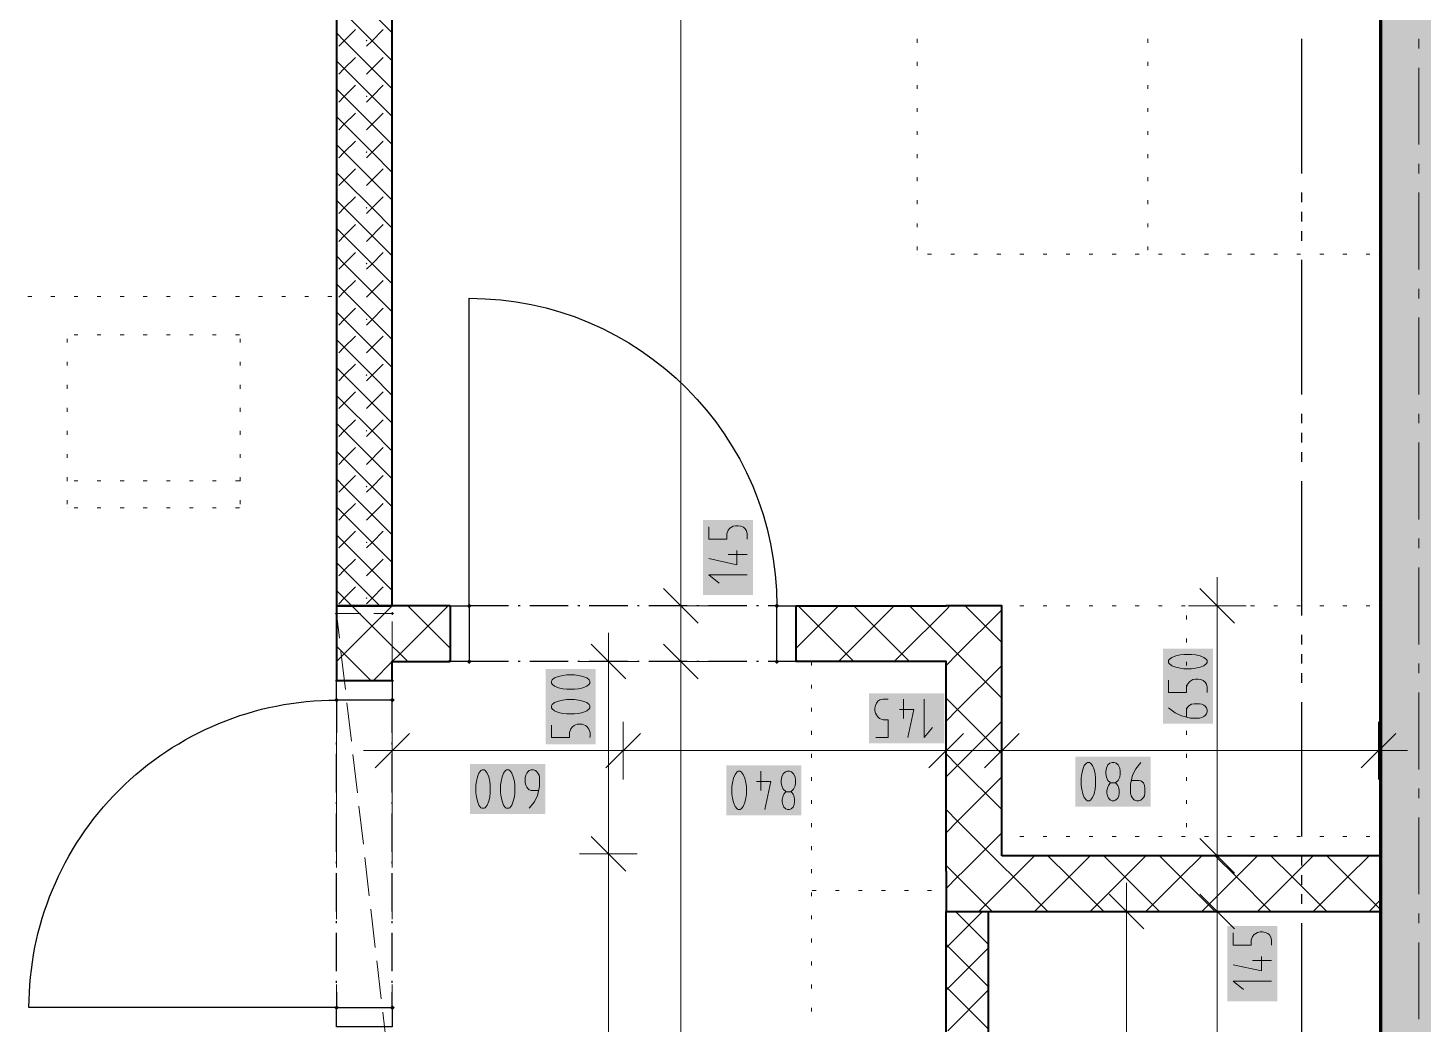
# Model space of a CAD drawing. Header units: millimetres. Extents: x 0 to 594, y 0 to 420.
# Drawn here: x 190.61 to 227.29, y 284.56 to 310.75 of the extents above; entities that cross this region are included whole.
import ezdxf

# ---------------------------------------------------------------- set-up
doc = ezdxf.new("R2010")
doc.units = ezdxf.units.MM
doc.header["$LTSCALE"] = 8
for name, color, linetype in [('PDF_Dvere', 7, 'Continuous'), ('PDF_Koty delkove', 7, 'Continuous'), ('PDF_Nabytek', 7, 'Continuous'), ('PDF_Osy hlavni', 7, 'Continuous'), ('PDF_Pozarni useky', 7, 'Continuous'), ('PDF_Preklady', 7, 'Continuous'), ('PDF_Pricky zdene', 7, 'Continuous'), ('PDF_Steny obvodove nosne', 7, 'Continuous')]:
    doc.layers.add(name, color=color, linetype=linetype)

msp = doc.modelspace()

# ---------------------------------------------------------------- linework, layer by layer
at = {"layer": 'PDF_Dvere', "lineweight": 25}
for points in [[(202.214, 295.556), (202.214, 303.644, -0.414213), (210.302, 295.556), (210.072, 295.556)], [(198.727, 285.394), (198.727, 284.992), (190.639, 284.992, -0.414214), (198.727, 293.079), (198.727, 292.218)]]:
    msp.add_lwpolyline(points, format="xyb", dxfattribs=at)
for points in [[(202.214, 294.09), (201.709, 294.09), (201.709, 295.556), (202.214, 295.556)], [(210.807, 294.09), (210.302, 294.09), (210.302, 295.556), (210.807, 295.556)], [(200.192, 293.585), (200.192, 293.079), (198.727, 293.079), (198.727, 293.585)], [(200.192, 284.992), (200.192, 284.486), (198.727, 284.486), (198.727, 284.992)]]:
    msp.add_lwpolyline(points, close=True, dxfattribs=at)
for points in [[(203.247, 295.556), (202.237, 295.556)], [(203.551, 295.556), (203.5, 295.556)], [(204.814, 295.556), (203.804, 295.556)], [(205.118, 295.556), (205.067, 295.556)], [(206.381, 295.556), (205.371, 295.556)], [(206.685, 295.556), (206.634, 295.556)], [(207.948, 295.556), (206.937, 295.556)], [(208.252, 295.556), (208.201, 295.556)], [(209.515, 295.556), (208.504, 295.556)], [(209.819, 295.556), (209.768, 295.556)], [(203.247, 294.09), (202.237, 294.09)], [(203.551, 294.09), (203.5, 294.09)], [(204.814, 294.09), (203.804, 294.09)], [(205.118, 294.09), (205.067, 294.09)], [(206.381, 294.09), (205.371, 294.09)], [(206.685, 294.09), (206.634, 294.09)], [(207.948, 294.09), (206.937, 294.09)], [(208.252, 294.09), (208.201, 294.09)], [(209.515, 294.09), (208.504, 294.09)], [(209.819, 294.09), (209.768, 294.09)], [(210.302, 294.09), (210.072, 294.09)], [(200.192, 292.218), (200.192, 293.079)], [(198.727, 291.914), (198.727, 291.965)], [(198.727, 290.651), (198.727, 291.662)], [(200.192, 291.914), (200.192, 291.965)], [(200.192, 290.651), (200.192, 291.662)], [(198.727, 290.347), (198.727, 290.398)], [(200.192, 290.347), (200.192, 290.398)], [(198.727, 289.084), (198.727, 290.095)], [(200.192, 289.084), (200.192, 290.095)], [(198.727, 288.78), (198.727, 288.831)], [(200.192, 288.78), (200.192, 288.831)], [(198.727, 287.517), (198.727, 288.528)], [(200.192, 287.517), (200.192, 288.528)], [(198.727, 287.213), (198.727, 287.264)], [(200.192, 287.213), (200.192, 287.264)], [(198.727, 285.95), (198.727, 286.961)], [(200.192, 285.95), (200.192, 286.961)], [(198.727, 285.646), (198.727, 285.697)], [(200.192, 285.646), (200.192, 285.697)], [(200.192, 284.992), (200.192, 285.394)]]:
    msp.add_lwpolyline(points, dxfattribs=at)
at = {"layer": 'PDF_Dvere', "lineweight": 25, "transparency": 33554559}
for points in [[(202.277, 295.556), (202.214, 295.493), (202.214, 295.619), (202.151, 295.556)], [(210.365, 295.556), (210.302, 295.493), (210.302, 295.619), (210.239, 295.556)], [(202.277, 294.09), (202.214, 294.027), (202.214, 294.153), (202.151, 294.09)], [(210.365, 294.09), (210.302, 294.027), (210.302, 294.153), (210.239, 294.09)], [(198.727, 293.016), (198.663, 293.079), (198.79, 293.079), (198.727, 293.143)], [(200.192, 293.016), (200.129, 293.079), (200.256, 293.079), (200.192, 293.143)], [(198.727, 284.928), (198.663, 284.992), (198.79, 284.992), (198.727, 285.055)], [(200.192, 284.928), (200.129, 284.992), (200.256, 284.992), (200.192, 285.055)]]:
    msp.add_solid(points, dxfattribs=at)
at = {"layer": 'PDF_Koty delkove', "lineweight": 18}
for points in [[(207.775, 158.52), (207.775, 192.275), (207.775, 196.529), (207.775, 208.798), (207.775, 218.571), (207.775, 220.037), (207.775, 221.553), (207.775, 225.683), (207.775, 240.964), (207.775, 243.694), (207.775, 258.858), (207.775, 261.386), (207.775, 264.115), (207.775, 294.09), (207.775, 295.556), (207.775, 344.032), (207.775, 347.874)], [(208.513, 297.638), (208.513, 297.314), (208.984, 297.314), (208.984, 297.449), (209.018, 297.543), (209.069, 297.597), (209.153, 297.651), (209.219, 297.664), (209.287, 297.664), (209.355, 297.651), (209.422, 297.624), (209.472, 297.583), (209.506, 297.53), (209.524, 297.449), (209.524, 297.314)], [(209.254, 297.016), (209.254, 296.638), (208.513, 296.801)], [(209.524, 296.909), (209.018, 296.909)], [(209.524, 296.368), (208.513, 296.368), (208.782, 296.153)], [(221.88, 295.556), (221.88, 296.314)], [(208.23, 295.101), (207.32, 296.011)], [(222.335, 295.101), (221.426, 296.011)], [(208.533, 295.556), (207.775, 295.556), (207.017, 295.556)], [(222.639, 295.556), (221.88, 295.556), (221.122, 295.556)], [(221.88, 258.858), (221.88, 260.044), (221.88, 261.588), (221.88, 264.115), (221.88, 264.975), (221.88, 287.519), (221.88, 288.985), (221.88, 295.556)], [(205.872, 294.09), (205.872, 294.849)], [(206.327, 293.635), (205.417, 294.545)], [(208.23, 293.635), (207.32, 294.545)], [(206.631, 294.09), (205.872, 294.09), (205.114, 294.09)], [(205.872, 264.115), (205.872, 275.943), (205.872, 289.035), (205.872, 294.09)], [(208.533, 294.09), (207.775, 294.09), (207.017, 294.09)], [(204.982, 293.741), (204.779, 293.741), (204.679, 293.727), (204.561, 293.701), (204.46, 293.66), (204.392, 293.607), (204.376, 293.579), (204.376, 293.526), (204.392, 293.498), (204.46, 293.445), (204.561, 293.404), (204.679, 293.377), (204.779, 293.363), (204.982, 293.363), (205.083, 293.377), (205.201, 293.404), (205.302, 293.445), (205.37, 293.498)], [(205.37, 293.498), (205.387, 293.526), (205.387, 293.579), (205.37, 293.607), (205.302, 293.66), (205.201, 293.701), (205.083, 293.727), (204.982, 293.741)], [(220.603, 293.605), (220.603, 293.281), (221.074, 293.281), (221.074, 293.416), (221.108, 293.51), (221.159, 293.565), (221.243, 293.618), (221.31, 293.632), (221.377, 293.632), (221.445, 293.618), (221.512, 293.591), (221.562, 293.551), (221.597, 293.497), (221.614, 293.416), (221.614, 293.281)], [(212.906, 292.092), (213.23, 292.092), (213.23, 292.563), (213.094, 292.563), (213, 292.598), (212.946, 292.648), (212.893, 292.732), (212.879, 292.799), (212.879, 292.866), (212.893, 292.934), (212.919, 293.001), (212.96, 293.051), (213.013, 293.086), (213.094, 293.103), (213.23, 293.103)], [(213.635, 293.103), (213.635, 292.598)], [(214.175, 293.103), (214.175, 292.092), (214.39, 292.361)], [(213.527, 292.833), (213.905, 292.833), (213.742, 292.092)], [(220.771, 292.741), (220.603, 292.876)], [(221.074, 292.633), (221.074, 292.822), (221.091, 292.876), (221.125, 292.917), (221.159, 292.943), (221.208, 292.97), (221.276, 292.984), (221.411, 292.984), (221.478, 292.97), (221.529, 292.943), (221.562, 292.917), (221.597, 292.876), (221.614, 292.822), (221.614, 292.768), (221.597, 292.714), (221.562, 292.674), (221.529, 292.647), (221.478, 292.619), (221.411, 292.606), (221.175, 292.606), (220.94, 292.66), (220.771, 292.741)], [(200.192, 292.508), (200.192, 291.749), (200.192, 290.991)], [(206.258, 292.508), (206.258, 291.749), (206.258, 290.991)], [(214.75, 292.508), (214.75, 291.749), (214.75, 290.991)], [(216.216, 292.508), (216.216, 291.749), (216.216, 290.991)], [(226.124, 292.508), (226.124, 291.749), (226.124, 290.991)], [(200.647, 292.204), (199.738, 291.294)], [(206.713, 292.204), (205.803, 291.294)], [(215.205, 292.204), (214.295, 291.294)], [(216.671, 292.204), (215.761, 291.294)], [(226.579, 292.204), (225.669, 291.294)], [(200.192, 291.749), (199.434, 291.749)], [(226.124, 291.749), (219.929, 291.749), (219.641, 291.749), (216.216, 291.749), (214.75, 291.749), (206.258, 291.749), (200.192, 291.749)], [(226.124, 291.749), (226.882, 291.749)], [(218.305, 291.035), (218.305, 290.832), (218.319, 290.732), (218.346, 290.614), (218.386, 290.513), (218.44, 290.445), (218.467, 290.429), (218.521, 290.429), (218.548, 290.445), (218.602, 290.513), (218.642, 290.614), (218.67, 290.732), (218.683, 290.832), (218.683, 291.035), (218.67, 291.136), (218.642, 291.254), (218.602, 291.355), (218.548, 291.423), (218.521, 291.44), (218.467, 291.44), (218.44, 291.423), (218.386, 291.355), (218.346, 291.254), (218.319, 291.136)], [(219.318, 291.287), (219.277, 291.372), (219.223, 291.423), (219.169, 291.44), (219.115, 291.44), (219.061, 291.423), (219.007, 291.372), (218.967, 291.287), (218.953, 291.203)], [(218.953, 291.203), (218.953, 291.136), (218.967, 291.052), (219.007, 290.968), (219.061, 290.917), (219.088, 290.9), (219.196, 290.9), (219.223, 290.917), (219.277, 290.968), (219.318, 291.052), (219.331, 291.136), (219.331, 291.203), (219.318, 291.287)], [(219.871, 291.44), (219.736, 291.271), (219.655, 291.102), (219.601, 290.867), (219.601, 290.63), (219.615, 290.563), (219.642, 290.513), (219.668, 290.48), (219.709, 290.445), (219.763, 290.429), (219.817, 290.429), (219.871, 290.445), (219.911, 290.48), (219.938, 290.513), (219.966, 290.563), (219.98, 290.63), (219.98, 290.766), (219.966, 290.832), (219.938, 290.9), (219.871, 290.951), (219.817, 290.968), (219.628, 290.968)], [(202.388, 290.838), (202.388, 290.636), (202.402, 290.536), (202.428, 290.418), (202.469, 290.317), (202.522, 290.249), (202.55, 290.233), (202.603, 290.233), (202.631, 290.249), (202.684, 290.317), (202.725, 290.418), (202.752, 290.536), (202.766, 290.636), (202.766, 290.838), (202.752, 290.939), (202.725, 291.058), (202.684, 291.159), (202.631, 291.227), (202.603, 291.244)], [(202.603, 291.244), (202.55, 291.244), (202.522, 291.227), (202.469, 291.159), (202.428, 291.058), (202.402, 290.939), (202.388, 290.838)], [(204.035, 290.704), (203.846, 290.704), (203.792, 290.721), (203.751, 290.754), (203.725, 290.789), (203.698, 290.838), (203.684, 290.906), (203.684, 291.041), (203.698, 291.108), (203.725, 291.159), (203.751, 291.192), (203.792, 291.227), (203.846, 291.244), (203.9, 291.244), (203.954, 291.227)], [(203.954, 291.227), (203.994, 291.192), (204.021, 291.159), (204.049, 291.108), (204.062, 291.041), (204.062, 290.805), (204.008, 290.569), (203.927, 290.401), (203.792, 290.233)], [(209.77, 290.94), (210.148, 290.94), (209.985, 290.199)], [(209.878, 291.21), (209.878, 290.704)], [(218.319, 291.136), (218.305, 291.035)], [(219.196, 290.9), (219.223, 290.883), (219.263, 290.832), (219.29, 290.766), (219.304, 290.698), (219.304, 290.63), (219.29, 290.563), (219.263, 290.496), (219.209, 290.445), (219.169, 290.429), (219.115, 290.429), (219.075, 290.445), (219.02, 290.496), (218.994, 290.563), (218.98, 290.63), (218.98, 290.698), (218.994, 290.766), (219.02, 290.832), (219.061, 290.883), (219.088, 290.9)], [(210.58, 290.199), (210.539, 290.215), (210.485, 290.265), (210.458, 290.333), (210.445, 290.4), (210.445, 290.468), (210.458, 290.535), (210.485, 290.602), (210.526, 290.653), (210.552, 290.67)], [(210.661, 290.67), (210.688, 290.653), (210.728, 290.602), (210.755, 290.535), (210.769, 290.468), (210.769, 290.4), (210.755, 290.333), (210.728, 290.265), (210.674, 290.215), (210.633, 290.199), (210.58, 290.199)], [(206.327, 288.581), (205.417, 289.49)], [(222.335, 288.53), (221.426, 289.44)], [(206.631, 289.035), (205.872, 289.035), (205.114, 289.035)], [(222.639, 288.985), (221.88, 288.985), (221.122, 288.985)], [(219.953, 287.064), (219.043, 287.974)], [(219.498, 287.519), (219.498, 288.277)], [(222.335, 287.064), (221.426, 287.974)], [(220.256, 287.519), (219.498, 287.519), (218.74, 287.519)], [(219.498, 264.115), (219.498, 277.51), (219.498, 287.519)], [(222.639, 287.519), (221.88, 287.519), (221.122, 287.519)], [(222.299, 286.956), (222.299, 286.632), (222.77, 286.632), (222.77, 286.767), (222.804, 286.861), (222.855, 286.915), (222.939, 286.969), (223.006, 286.983), (223.073, 286.983), (223.141, 286.969), (223.208, 286.942), (223.258, 286.902), (223.293, 286.848), (223.31, 286.767), (223.31, 286.632)], [(223.04, 286.335), (223.04, 285.956), (222.299, 286.119)], [(223.31, 286.227), (222.804, 286.227)], [(223.31, 285.686), (222.299, 285.686), (222.568, 285.471)]]:
    msp.add_lwpolyline(points, dxfattribs=at)
for points in [[(221.208, 294.28), (221.006, 294.28), (220.906, 294.266), (220.788, 294.239), (220.687, 294.199), (220.619, 294.145), (220.603, 294.118), (220.603, 294.064), (220.619, 294.037), (220.687, 293.983), (220.788, 293.943), (220.906, 293.915), (221.006, 293.902), (221.208, 293.902), (221.31, 293.915), (221.428, 293.943), (221.529, 293.983), (221.597, 294.037), (221.614, 294.064), (221.614, 294.118), (221.597, 294.145), (221.529, 294.199), (221.428, 294.239), (221.31, 294.266)], [(204.982, 293.093), (204.779, 293.093), (204.679, 293.079), (204.561, 293.053), (204.46, 293.012), (204.392, 292.959), (204.376, 292.931), (204.376, 292.878), (204.392, 292.85), (204.46, 292.797), (204.561, 292.756), (204.679, 292.729), (204.779, 292.715), (204.982, 292.715), (205.083, 292.729), (205.201, 292.756), (205.302, 292.797), (205.37, 292.85), (205.387, 292.878), (205.387, 292.931), (205.37, 292.959), (205.302, 293.012), (205.201, 293.053), (205.083, 293.079)], [(203.036, 290.838), (203.036, 290.636), (203.05, 290.536), (203.076, 290.418), (203.117, 290.317), (203.17, 290.249), (203.198, 290.233), (203.251, 290.233), (203.279, 290.249), (203.332, 290.317), (203.373, 290.418), (203.401, 290.536), (203.414, 290.636), (203.414, 290.838), (203.401, 290.939), (203.373, 291.058), (203.332, 291.159), (203.279, 291.227), (203.251, 291.244), (203.198, 291.244), (203.17, 291.227), (203.117, 291.159), (203.076, 291.058), (203.05, 290.939)], [(209.122, 290.804), (209.122, 290.602), (209.136, 290.502), (209.162, 290.384), (209.203, 290.283), (209.256, 290.215), (209.284, 290.199), (209.337, 290.199), (209.365, 290.215), (209.418, 290.283), (209.459, 290.384), (209.486, 290.502), (209.5, 290.602), (209.5, 290.804), (209.486, 290.905), (209.459, 291.024), (209.418, 291.125), (209.365, 291.193), (209.337, 291.21), (209.284, 291.21), (209.256, 291.193), (209.203, 291.125), (209.162, 291.024), (209.136, 290.905)], [(210.418, 290.973), (210.418, 290.905), (210.432, 290.822), (210.471, 290.738), (210.526, 290.687), (210.552, 290.67), (210.661, 290.67), (210.688, 290.687), (210.742, 290.738), (210.783, 290.822), (210.796, 290.905), (210.796, 290.973), (210.783, 291.057), (210.742, 291.142), (210.688, 291.193), (210.633, 291.21), (210.58, 291.21), (210.526, 291.193), (210.471, 291.142), (210.432, 291.057)]]:
    msp.add_lwpolyline(points, close=True, dxfattribs=at)
msp.add_lwpolyline([(204.376, 292.418), (204.376, 292.094), (204.847, 292.094), (204.847, 292.23), (204.882, 292.323), (204.932, 292.378, -0.753181), (205.387, 292.094)], format="xyb", dxfattribs=at)
at = {"layer": 'PDF_Koty delkove', "color": 7, "lineweight": 18, "true_color": 0xffffff, "transparency": 33554559}
for points in [[(209.675, 295.838), (209.675, 297.816), (208.361, 295.838), (208.361, 297.816)], [(221.766, 292.454), (221.766, 294.431), (220.451, 292.454), (220.451, 294.431)], [(205.539, 291.915), (205.539, 293.892), (204.224, 291.915), (204.224, 293.892)], [(214.705, 293.255), (212.727, 293.255), (214.705, 291.94), (212.727, 291.94)], [(204.214, 291.395), (202.237, 291.395), (204.214, 290.081), (202.237, 290.081)], [(210.948, 291.361), (208.97, 291.361), (210.948, 290.047), (208.97, 290.047)], [(220.131, 291.592), (218.154, 291.592), (220.131, 290.277), (218.154, 290.277)], [(223.462, 285.157), (223.462, 287.134), (222.147, 285.157), (222.147, 287.134)]]:
    msp.add_solid(points, dxfattribs=at)
at = {"layer": 'PDF_Nabytek', "lineweight": 13}
for points in [[(198.727, 310.365), (198.727, 310.466)], [(213.992, 310.466), (213.992, 310.365), (213.992, 310.466)], [(220.058, 310.365), (220.058, 310.466)], [(198.727, 309.758), (198.727, 309.859)], [(213.992, 309.859), (213.992, 309.758), (213.992, 309.859)], [(220.058, 309.758), (220.058, 309.859)], [(198.727, 309.151), (198.727, 309.252)], [(213.992, 309.252), (213.992, 309.151), (213.992, 309.252)], [(220.058, 309.151), (220.058, 309.252)], [(198.727, 308.545), (198.727, 308.646)], [(213.992, 308.646), (213.992, 308.545), (213.992, 308.646)], [(220.058, 308.545), (220.058, 308.646)], [(198.727, 307.938), (198.727, 308.039)], [(213.992, 308.039), (213.992, 307.938), (213.992, 308.039)], [(220.058, 307.938), (220.058, 308.039)], [(198.727, 307.332), (198.727, 307.433)], [(213.992, 307.433), (213.992, 307.332), (213.992, 307.433)], [(220.058, 307.332), (220.058, 307.433)], [(198.727, 306.725), (198.727, 306.826)], [(213.992, 306.826), (213.992, 306.725), (213.992, 306.826)], [(220.058, 306.725), (220.058, 306.826)], [(198.727, 306.118), (198.727, 306.22)], [(213.992, 306.22), (213.992, 306.118), (213.992, 306.22)], [(220.058, 306.118), (220.058, 306.22)], [(198.727, 305.512), (198.727, 305.613)], [(213.992, 305.613), (213.992, 305.512), (213.992, 305.613)], [(220.058, 305.512), (220.058, 305.613)], [(198.727, 304.905), (198.727, 305.006)], [(213.992, 305.006), (213.992, 304.905), (213.992, 305.006)], [(220.058, 304.905), (220.058, 305.006)], [(213.992, 304.807), (213.992, 304.807)], [(213.992, 304.807), (213.992, 304.807)], [(213.992, 304.807), (213.992, 304.807)], [(214.368, 304.807), (214.267, 304.807)], [(214.975, 304.807), (214.874, 304.807)], [(215.581, 304.807), (215.48, 304.807)], [(216.188, 304.807), (216.087, 304.807)], [(216.794, 304.807), (216.693, 304.807)], [(217.401, 304.807), (217.3, 304.807)], [(218.008, 304.807), (217.907, 304.807)], [(218.614, 304.807), (218.513, 304.807)], [(219.221, 304.807), (219.12, 304.807)], [(219.827, 304.807), (219.726, 304.807)], [(220.058, 304.807), (220.058, 304.807)], [(220.434, 304.807), (220.333, 304.807)], [(221.04, 304.807), (220.939, 304.807)], [(221.647, 304.807), (221.546, 304.807)], [(222.254, 304.807), (222.153, 304.807)], [(222.86, 304.807), (222.759, 304.807)], [(223.467, 304.807), (223.366, 304.807)], [(224.073, 304.807), (223.972, 304.807)], [(224.68, 304.807), (224.579, 304.807)], [(225.287, 304.807), (225.185, 304.807)], [(225.893, 304.807), (225.792, 304.807)], [(226.124, 304.807), (226.124, 304.807)], [(198.727, 304.299), (198.727, 304.4)], [(198.727, 303.694), (198.727, 303.793)], [(190.711, 303.694), (190.61, 303.694)], [(191.318, 303.694), (191.217, 303.694)], [(191.925, 303.694), (191.824, 303.694)], [(192.531, 303.694), (192.43, 303.694)], [(193.138, 303.694), (193.037, 303.694)], [(193.744, 303.694), (193.643, 303.694)], [(194.351, 303.694), (194.25, 303.694)], [(194.958, 303.694), (194.856, 303.694)], [(195.564, 303.694), (195.463, 303.694)], [(196.171, 303.694), (196.07, 303.694)], [(196.777, 303.694), (196.676, 303.694)], [(197.384, 303.694), (197.283, 303.694)], [(197.99, 303.694), (197.889, 303.694)], [(198.597, 303.694), (198.496, 303.694)], [(198.727, 303.694), (198.727, 303.694)], [(198.727, 303.694), (198.727, 303.694)], [(191.645, 302.684), (191.645, 302.684)], [(191.645, 302.684), (191.645, 302.684)], [(191.925, 302.684), (191.824, 302.684)], [(192.531, 302.684), (192.43, 302.684)], [(193.138, 302.684), (193.037, 302.684)], [(193.744, 302.684), (193.643, 302.684)], [(194.351, 302.684), (194.25, 302.684)], [(194.958, 302.684), (194.856, 302.684)], [(195.564, 302.684), (195.463, 302.684)], [(196.171, 302.684), (196.07, 302.684)], [(196.195, 302.684), (196.195, 302.684)], [(196.195, 302.684), (196.195, 302.684)], [(191.645, 302.479), (191.645, 302.58)], [(196.195, 302.479), (196.195, 302.58)], [(191.645, 301.872), (191.645, 301.973)], [(196.195, 301.872), (196.195, 301.973)], [(191.645, 301.266), (191.645, 301.367)], [(196.195, 301.266), (196.195, 301.367)], [(191.645, 300.659), (191.645, 300.76)], [(196.195, 300.659), (196.195, 300.76)], [(191.645, 300.053), (191.645, 300.154)], [(196.195, 300.053), (196.195, 300.154)], [(191.645, 299.446), (191.645, 299.547)], [(196.195, 299.446), (196.195, 299.547)], [(191.645, 298.839), (191.645, 298.941)], [(191.645, 298.842), (191.645, 298.842)], [(191.925, 298.842), (191.824, 298.842)], [(192.531, 298.842), (192.43, 298.842)], [(193.138, 298.842), (193.037, 298.842)], [(193.744, 298.842), (193.643, 298.842)], [(194.351, 298.842), (194.25, 298.842)], [(194.958, 298.842), (194.856, 298.842)], [(195.564, 298.842), (195.463, 298.842)], [(196.171, 298.842), (196.07, 298.842)], [(196.195, 298.839), (196.195, 298.941)], [(196.195, 298.842), (196.195, 298.842)], [(191.645, 298.233), (191.645, 298.334)], [(196.195, 298.233), (196.195, 298.334)], [(191.645, 298.134), (191.645, 298.134)], [(191.645, 298.134), (191.645, 298.134)], [(191.925, 298.134), (191.824, 298.134)], [(192.531, 298.134), (192.43, 298.134)], [(193.138, 298.134), (193.037, 298.134)], [(193.744, 298.134), (193.643, 298.134)], [(194.351, 298.134), (194.25, 298.134)], [(194.958, 298.134), (194.856, 298.134)], [(195.564, 298.134), (195.463, 298.134)], [(196.171, 298.134), (196.07, 298.134)], [(196.195, 298.134), (196.195, 298.134)], [(196.195, 298.134), (196.195, 298.134)], [(216.216, 295.556), (216.216, 295.556)], [(216.216, 295.556), (216.216, 295.556)], [(216.693, 295.556), (216.794, 295.556), (216.693, 295.556)], [(217.401, 295.556), (217.3, 295.556), (217.401, 295.556)], [(218.008, 295.556), (217.907, 295.556), (218.008, 295.556)], [(218.614, 295.556), (218.513, 295.556)], [(218.614, 295.556), (218.513, 295.556)], [(219.221, 295.556), (219.12, 295.556)], [(219.221, 295.556), (219.12, 295.556)], [(219.827, 295.556), (219.726, 295.556), (219.827, 295.556)], [(220.434, 295.556), (220.333, 295.556), (220.434, 295.556)], [(221.04, 295.556), (220.939, 295.556)], [(221.04, 295.556), (220.939, 295.556)], [(221.069, 295.556), (221.069, 295.556)], [(221.069, 295.556), (221.069, 295.556)], [(221.069, 295.2), (221.069, 295.301)], [(221.069, 295.2), (221.069, 295.301)], [(221.647, 295.556), (221.546, 295.556)], [(221.647, 295.556), (221.546, 295.556)], [(222.254, 295.556), (222.153, 295.556)], [(222.254, 295.556), (222.153, 295.556)], [(222.86, 295.556), (222.759, 295.556)], [(222.86, 295.556), (222.759, 295.556)], [(223.366, 295.556), (223.467, 295.556), (223.366, 295.556)], [(224.073, 295.556), (223.972, 295.556)], [(224.073, 295.556), (223.972, 295.556)], [(224.68, 295.556), (224.579, 295.556)], [(224.68, 295.556), (224.579, 295.556)], [(225.287, 295.556), (225.185, 295.556)], [(225.287, 295.556), (225.185, 295.556)], [(225.893, 295.556), (225.792, 295.556)], [(225.893, 295.556), (225.792, 295.556)], [(226.124, 295.556), (226.124, 295.556)], [(226.124, 295.556), (226.124, 295.556)], [(221.069, 294.593), (221.069, 294.695)], [(221.069, 294.593), (221.069, 294.695)], [(211.212, 294.09), (211.212, 294.09)], [(211.212, 294.09), (211.212, 294.09)], [(211.212, 293.987), (211.212, 294.088)], [(211.335, 294.09), (211.234, 294.09)], [(211.942, 294.09), (211.841, 294.09)], [(212.548, 294.09), (212.447, 294.09)], [(213.155, 294.09), (213.054, 294.09)], [(213.762, 294.09), (213.66, 294.09)], [(214.368, 294.09), (214.267, 294.09)], [(214.75, 294.09), (214.75, 294.09)], [(214.75, 294.09), (214.75, 294.09)], [(214.75, 293.987), (214.75, 294.088)], [(221.069, 293.987), (221.069, 294.088)], [(221.069, 293.987), (221.069, 294.088)], [(211.212, 293.38), (211.212, 293.481)], [(214.75, 293.38), (214.75, 293.481)], [(221.069, 293.38), (221.069, 293.481)], [(221.069, 293.38), (221.069, 293.481)], [(211.212, 292.774), (211.212, 292.875)], [(214.75, 292.774), (214.75, 292.875)], [(221.069, 292.774), (221.069, 292.875)], [(221.069, 292.774), (221.069, 292.875)], [(211.212, 292.167), (211.212, 292.268)], [(214.75, 292.167), (214.75, 292.268)], [(221.069, 292.167), (221.069, 292.268)], [(221.069, 292.167), (221.069, 292.268)], [(211.212, 291.561), (211.212, 291.662)], [(214.75, 291.561), (214.75, 291.662)], [(221.069, 291.561), (221.069, 291.662)], [(221.069, 291.561), (221.069, 291.662)], [(211.212, 290.954), (211.212, 291.055)], [(214.75, 290.954), (214.75, 291.055)], [(221.069, 290.954), (221.069, 291.055)], [(221.069, 290.954), (221.069, 291.055)], [(211.212, 290.347), (211.212, 290.448)], [(214.75, 290.347), (214.75, 290.448)], [(221.069, 290.347), (221.069, 290.448)], [(221.069, 290.347), (221.069, 290.448)], [(211.212, 289.741), (211.212, 289.842)], [(214.75, 289.741), (214.75, 289.842)], [(221.069, 289.741), (221.069, 289.842)], [(221.069, 289.741), (221.069, 289.842)], [(216.216, 289.49), (216.216, 289.49)], [(216.216, 289.49), (216.216, 289.49)], [(216.693, 289.49), (216.794, 289.49), (216.693, 289.49)], [(217.3, 289.49), (217.401, 289.49), (217.3, 289.49)], [(218.008, 289.49), (217.907, 289.49), (218.008, 289.49)], [(218.614, 289.49), (218.513, 289.49)], [(218.614, 289.49), (218.513, 289.49)], [(219.12, 289.49), (219.221, 289.49), (219.12, 289.49)], [(219.827, 289.49), (219.726, 289.49), (219.827, 289.49)], [(220.434, 289.49), (220.333, 289.49), (220.434, 289.49)], [(221.04, 289.49), (220.939, 289.49), (221.04, 289.49)], [(221.069, 289.49), (221.069, 289.49)], [(221.069, 289.49), (221.069, 289.49)], [(221.647, 289.49), (221.546, 289.49), (221.647, 289.49)], [(222.254, 289.49), (222.153, 289.49)], [(222.254, 289.49), (222.153, 289.49)], [(222.86, 289.49), (222.759, 289.49)], [(222.86, 289.49), (222.759, 289.49)], [(223.467, 289.49), (223.366, 289.49)], [(223.467, 289.49), (223.366, 289.49)], [(224.073, 289.49), (223.972, 289.49)], [(224.073, 289.49), (223.972, 289.49)], [(224.68, 289.49), (224.579, 289.49)], [(224.68, 289.49), (224.579, 289.49)], [(225.185, 289.49), (225.287, 289.49), (225.185, 289.49)], [(225.893, 289.49), (225.792, 289.49)], [(225.893, 289.49), (225.792, 289.49)], [(226.124, 289.49), (226.124, 289.49)], [(226.124, 289.49), (226.124, 289.49)], [(211.212, 289.134), (211.212, 289.235)], [(214.75, 289.134), (214.75, 289.235)], [(211.212, 288.528), (211.212, 288.629)], [(214.75, 288.528), (214.75, 288.629)], [(211.212, 288.075), (211.212, 288.075)], [(211.212, 287.921), (211.212, 288.022)], [(211.335, 288.075), (211.234, 288.075)], [(211.942, 288.075), (211.841, 288.075)], [(212.548, 288.075), (212.447, 288.075)], [(213.155, 288.075), (213.054, 288.075)], [(213.762, 288.075), (213.66, 288.075)], [(214.368, 288.075), (214.267, 288.075)], [(214.75, 288.075), (214.75, 288.075)], [(214.75, 287.921), (214.75, 288.022)], [(211.212, 287.314), (211.212, 287.416)], [(214.75, 287.314), (214.75, 287.416)], [(211.212, 286.708), (211.212, 286.809)], [(214.75, 286.708), (214.75, 286.809)], [(211.212, 286.101), (211.212, 286.202)], [(214.75, 286.101), (214.75, 286.202)], [(211.212, 285.495), (211.212, 285.596)], [(214.75, 285.495), (214.75, 285.596)], [(211.212, 284.888), (211.212, 284.989)], [(214.75, 284.888), (214.75, 284.989)]]:
    msp.add_lwpolyline(points, dxfattribs=at)
at = {"layer": 'PDF_Osy hlavni', "lineweight": 18}
for points in [[(227.185, 310.213), (227.185, 310.466)], [(227.185, 307.685), (227.185, 309.707)], [(227.185, 306.927), (227.185, 307.18)], [(227.185, 304.4), (227.185, 306.422)], [(227.185, 303.642), (227.185, 303.894)], [(227.185, 301.114), (227.185, 303.136)], [(227.185, 300.356), (227.185, 300.609)], [(227.185, 297.828), (227.185, 299.85)], [(227.185, 297.07), (227.185, 297.323)], [(227.185, 294.543), (227.185, 296.565)], [(227.185, 293.785), (227.185, 294.037)], [(227.185, 291.257), (227.185, 293.279)], [(227.185, 290.499), (227.185, 290.752)], [(227.185, 287.972), (227.185, 289.994)], [(227.185, 287.213), (227.185, 287.466)], [(227.185, 284.686), (227.185, 286.708)]]:
    msp.add_lwpolyline(points, dxfattribs=at)
at = {"layer": 'PDF_Pozarni useky', "lineweight": 30}
for points in [[(224.102, 306.927), (224.102, 310.466)], [(224.102, 306.169), (224.102, 306.422)], [(224.102, 305.663), (224.102, 305.916)], [(224.102, 305.158), (224.102, 305.411)], [(224.102, 301.114), (224.102, 304.653)], [(224.102, 300.356), (224.102, 300.609)], [(224.102, 299.85), (224.102, 300.103)], [(224.102, 299.345), (224.102, 299.598)], [(224.102, 295.301), (224.102, 298.839)], [(224.102, 294.543), (224.102, 294.796)], [(224.102, 294.037), (224.102, 294.29)], [(224.102, 293.532), (224.102, 293.785)], [(224.102, 289.488), (224.102, 293.026)], [(224.102, 288.73), (224.102, 288.983)], [(224.102, 288.224), (224.102, 288.477)], [(224.102, 287.719), (224.102, 287.972)], [(224.102, 283.675), (224.102, 287.213)]]:
    msp.add_lwpolyline(points, dxfattribs=at)
at = {"layer": 'PDF_Preklady', "lineweight": 18}
for points in [[(198.801, 294.71), (198.727, 295.354), (199.355, 295.354)], [(200.192, 295.354), (199.709, 295.354)], [(200.192, 295.354), (200.192, 295.354)], [(198.727, 294.138), (198.727, 295.149)], [(200.192, 294.138), (200.192, 295.149)], [(198.958, 293.355), (198.842, 294.359)], [(198.727, 292.774), (198.727, 293.585), (198.727, 293.785)], [(200.192, 292.774), (200.192, 293.585), (200.192, 293.785)], [(199.116, 291.999), (198.999, 293.003)], [(198.727, 291.409), (198.727, 292.42)], [(200.192, 291.409), (200.192, 292.42)], [(199.273, 290.643), (199.156, 291.648)], [(198.727, 290.044), (198.727, 291.055)], [(200.192, 290.044), (200.192, 291.055)], [(199.43, 289.288), (199.314, 290.292)], [(198.727, 288.679), (198.727, 289.69)], [(200.192, 288.679), (200.192, 289.69)], [(199.587, 287.932), (199.471, 288.936)], [(198.727, 287.314), (198.727, 288.325)], [(200.192, 287.314), (200.192, 288.325)], [(199.745, 286.576), (199.628, 287.58)], [(198.727, 285.95), (198.727, 286.961)], [(200.192, 285.95), (200.192, 286.961)], [(199.902, 285.22), (199.786, 286.225)], [(198.727, 284.585), (198.727, 285.596)], [(200.192, 284.585), (200.192, 285.596)], [(200.059, 283.865), (199.943, 284.869)]]:
    msp.add_lwpolyline(points, dxfattribs=at)
at = {"layer": 'PDF_Preklady', "lineweight": 18, "transparency": 33554559}
for points in [[(198.732, 295.309), (198.681, 295.349), (198.772, 295.359), (198.721, 295.399)], [(198.772, 295.354), (198.727, 295.309), (198.727, 295.399), (198.681, 295.354)], [(198.727, 295.309), (198.681, 295.354), (198.772, 295.354), (198.727, 295.399)], [(200.192, 295.309), (200.147, 295.354), (200.238, 295.354), (200.192, 295.399)], [(200.238, 295.354), (200.192, 295.309), (200.192, 295.399), (200.147, 295.354)], [(200.192, 294.045), (200.147, 294.09), (200.238, 294.09), (200.192, 294.136)], [(200.192, 294.045), (200.147, 294.09), (200.238, 294.09), (200.192, 294.136)], [(198.727, 293.539), (198.681, 293.585), (198.772, 293.585), (198.727, 293.63)], [(198.727, 293.539), (198.681, 293.585), (198.772, 293.585), (198.727, 293.63)], [(200.192, 293.539), (200.147, 293.585), (200.238, 293.585), (200.192, 293.63)], [(200.192, 293.539), (200.147, 293.585), (200.238, 293.585), (200.192, 293.63)]]:
    msp.add_solid(points, dxfattribs=at)
at = {"layer": 'PDF_Pricky zdene', "lineweight": 40}
msp.add_lwpolyline([(200.192, 295.556), (200.192, 344.032), (200.192, 344.184), (198.726, 344.184), (198.726, 344.032), (198.726, 295.556), (198.727, 295.556)], close=True, dxfattribs=at)
at = {"layer": 'PDF_Pricky zdene', "lineweight": 9}
for points in [[(200.192, 310.62), (198.929, 311.883), (199.222, 312.176)], [(200.192, 309.887), (199.662, 310.417), (198.929, 311.15)], [(198.782, 310.271), (198.929, 310.417), (199.222, 310.711)], [(199.515, 310.271), (199.662, 310.417), (199.955, 310.711)], [(198.929, 310.417), (198.726, 310.62)], [(200.192, 309.154), (198.929, 310.417)], [(198.929, 309.684), (199.222, 309.978)], [(199.515, 309.538), (199.955, 309.978)], [(198.929, 309.684), (198.726, 309.887)], [(198.782, 309.538), (198.929, 309.684)], [(200.192, 308.421), (199.662, 308.952), (198.929, 309.684)], [(200.192, 307.688), (198.929, 308.952), (199.222, 309.245)], [(199.515, 308.805), (199.662, 308.952), (199.955, 309.245)], [(198.929, 308.952), (198.726, 309.154)], [(198.782, 308.805), (198.929, 308.952)], [(198.929, 308.219), (199.222, 308.512)], [(199.515, 308.072), (199.955, 308.512)], [(198.929, 308.219), (198.726, 308.421)], [(198.782, 308.072), (198.929, 308.219)], [(200.192, 306.955), (199.662, 307.486), (198.929, 308.219)], [(198.782, 307.339), (198.929, 307.486), (199.222, 307.779)], [(199.515, 307.339), (199.662, 307.486), (199.955, 307.779)], [(198.929, 307.486), (198.726, 307.688)], [(200.192, 306.222), (198.929, 307.486)], [(198.929, 306.753), (199.222, 307.046)], [(199.515, 306.606), (199.955, 307.046)], [(198.929, 306.753), (198.726, 306.955)], [(198.782, 306.606), (198.929, 306.753)], [(200.192, 305.489), (199.662, 306.02), (198.929, 306.753)], [(198.782, 305.873), (198.929, 306.02), (199.222, 306.313)], [(199.515, 305.873), (199.662, 306.02), (199.955, 306.313)], [(198.929, 306.02), (198.726, 306.222)], [(200.192, 304.756), (198.929, 306.02)], [(198.929, 305.287), (199.222, 305.58)], [(199.515, 305.14), (199.955, 305.58)], [(198.929, 305.287), (198.726, 305.489)], [(198.782, 305.14), (198.929, 305.287)], [(200.192, 304.023), (199.662, 304.554), (198.929, 305.287)], [(198.782, 304.407), (198.929, 304.554), (199.222, 304.847)], [(199.515, 304.407), (199.662, 304.554), (199.955, 304.847)], [(198.929, 304.554), (198.726, 304.756)], [(200.192, 303.29), (198.929, 304.554)], [(198.929, 303.821), (199.222, 304.114)], [(199.515, 303.674), (199.955, 304.114)], [(198.929, 303.821), (198.726, 304.023)], [(198.782, 303.674), (198.929, 303.821)], [(200.192, 302.557), (199.662, 303.088), (198.929, 303.821)], [(198.782, 302.941), (198.929, 303.088), (199.222, 303.381)], [(199.515, 302.941), (199.662, 303.088), (199.955, 303.381)], [(198.929, 303.088), (198.726, 303.29)], [(200.192, 301.824), (198.929, 303.088)], [(198.929, 302.355), (199.222, 302.648)], [(199.515, 302.208), (199.955, 302.648)], [(198.929, 302.355), (198.726, 302.557)], [(198.782, 302.208), (198.929, 302.355)], [(200.192, 301.091), (199.662, 301.622), (198.929, 302.355)], [(198.782, 301.475), (198.929, 301.622), (199.222, 301.915)], [(199.515, 301.475), (199.662, 301.622), (199.955, 301.915)], [(198.929, 301.622), (198.726, 301.824)], [(200.192, 300.358), (198.929, 301.622)], [(198.929, 300.889), (199.222, 301.182)], [(199.515, 300.742), (199.955, 301.182)], [(198.929, 300.889), (198.726, 301.091)], [(198.782, 300.742), (198.929, 300.889)], [(200.192, 299.625), (199.662, 300.156), (198.929, 300.889)], [(198.782, 300.01), (198.929, 300.156), (199.222, 300.449)], [(199.515, 300.01), (199.662, 300.156), (199.955, 300.449)], [(198.929, 300.156), (198.726, 300.358)], [(200.192, 298.893), (198.929, 300.156)], [(198.929, 299.423), (199.222, 299.716)], [(199.515, 299.277), (199.955, 299.716)], [(198.929, 299.423), (198.726, 299.625)], [(198.782, 299.277), (198.929, 299.423)], [(200.192, 298.16), (199.662, 298.69), (198.929, 299.423)], [(200.192, 297.427), (198.929, 298.69), (199.222, 298.983)], [(199.515, 298.544), (199.662, 298.69), (199.955, 298.983)], [(198.929, 298.69), (198.726, 298.893)], [(198.782, 298.544), (198.929, 298.69)], [(198.929, 297.957), (199.222, 298.25)], [(199.515, 297.811), (199.955, 298.25)], [(198.929, 297.957), (198.726, 298.16)], [(198.782, 297.811), (198.929, 297.957)], [(200.192, 296.694), (199.662, 297.224), (198.929, 297.957)], [(200.192, 295.961), (198.929, 297.224), (199.222, 297.517)], [(199.515, 297.078), (199.662, 297.224), (199.955, 297.517)], [(198.929, 297.224), (198.726, 297.427)], [(198.782, 297.078), (198.929, 297.224)], [(198.929, 296.491), (199.222, 296.785)], [(199.515, 296.345), (199.955, 296.785)], [(198.929, 296.491), (198.726, 296.694)], [(198.782, 296.345), (198.929, 296.491)], [(199.864, 295.556), (199.662, 295.758), (198.929, 296.491)], [(199.131, 295.556), (198.929, 295.758), (199.222, 296.052)], [(199.515, 295.612), (199.662, 295.758), (199.955, 296.052)], [(198.929, 295.758), (198.726, 295.961)], [(198.782, 295.612), (198.929, 295.758)], [(200.192, 295.556), (198.929, 294.292), (198.875, 294.238), (198.727, 294.09)], [(200.192, 294.495), (199.131, 295.556)], [(201.658, 295.556), (200.395, 294.292), (200.192, 294.09)], [(200.192, 295.556), (200.192, 295.556)], [(201.709, 294.444), (200.597, 295.556)], [(201.658, 295.556), (201.658, 295.556)], [(211.92, 295.556), (210.807, 294.444)], [(212.324, 294.09), (212.122, 294.292), (210.858, 295.556)], [(213.386, 295.556), (212.122, 294.292), (211.92, 294.09)], [(213.79, 294.09), (213.588, 294.292), (212.324, 295.556)], [(214.75, 295.455), (213.588, 294.292), (213.386, 294.09)], [(214.75, 294.596), (213.79, 295.556)], [(214.851, 295.556), (214.75, 295.455)], [(216.216, 295.455), (215.054, 294.292), (214.75, 293.989)], [(216.216, 294.596), (215.256, 295.556)], [(216.216, 293.13), (215.054, 294.292), (214.75, 294.596)], [(199.636, 293.585), (198.929, 294.292), (198.861, 294.36), (198.727, 294.495)], [(200.597, 294.09), (200.395, 294.292), (200.192, 294.495)], [(200.192, 294.09), (199.687, 293.585)], [(201.709, 294.141), (201.658, 294.09)], [(210.858, 294.09), (210.807, 294.141)], [(216.216, 293.989), (215.054, 292.827), (214.75, 292.523)], [(216.216, 291.664), (215.054, 292.827), (214.75, 293.13)], [(216.216, 292.523), (215.054, 291.361), (214.75, 291.057)], [(216.216, 290.198), (215.054, 291.361), (214.75, 291.664)], [(216.216, 291.057), (215.054, 289.895), (214.75, 289.591)], [(216.216, 288.732), (215.054, 289.895), (214.75, 290.198)], [(216.216, 289.591), (215.205, 288.581)], [(214.902, 288.581), (214.75, 288.732)], [(217.076, 288.985), (216.52, 288.429), (215.61, 287.519)], [(217.429, 287.519), (216.52, 288.429), (216.216, 288.732)], [(218.541, 288.985), (217.985, 288.429), (217.076, 287.519)], [(218.895, 287.519), (217.985, 288.429), (217.429, 288.985)], [(220.007, 288.985), (219.451, 288.429), (218.541, 287.519)], [(220.361, 287.519), (219.451, 288.429), (218.895, 288.985)], [(221.473, 288.985), (220.917, 288.429), (220.007, 287.519)], [(221.827, 287.519), (220.917, 288.429), (220.361, 288.985)], [(222.939, 288.985), (222.383, 288.429), (221.473, 287.519)], [(223.293, 287.519), (222.383, 288.429), (221.827, 288.985)], [(224.405, 288.985), (223.849, 288.429), (222.939, 287.519)], [(224.759, 287.519), (223.849, 288.429), (223.293, 288.985)], [(225.871, 288.985), (225.315, 288.429), (224.405, 287.519)], [(226.174, 287.57), (225.315, 288.429), (224.759, 288.985)], [(215.205, 288.581), (215.054, 288.429), (214.75, 288.126)], [(215.964, 287.519), (215.054, 288.429), (214.902, 288.581)], [(226.174, 287.822), (225.871, 287.519)], [(215.711, 287.519), (214.801, 286.609)], [(215.862, 286.66), (215.003, 287.519)], [(215.862, 285.548), (214.801, 286.609), (214.75, 286.66)], [(214.801, 286.609), (214.75, 286.559)], [(215.862, 286.559), (214.801, 285.497)], [(215.862, 284.436), (214.801, 285.497), (214.75, 285.548)], [(214.801, 285.497), (214.75, 285.447)], [(215.862, 285.447), (214.801, 284.385)]]:
    msp.add_lwpolyline(points, dxfattribs=at)
at = {"layer": 'PDF_Pricky zdene', "lineweight": 40}
for points in [[(201.709, 295.556), (200.192, 295.556), (198.727, 295.556), (198.727, 295.354), (198.727, 293.585)], [(201.709, 295.556), (201.709, 294.09)], [(214.75, 288.581), (214.75, 294.09), (210.807, 294.09), (210.807, 295.556), (214.75, 295.556)], [(216.216, 288.985), (216.216, 295.556), (214.75, 295.556)], [(200.192, 293.585), (200.192, 294.09), (201.709, 294.09)], [(200.192, 293.585), (198.727, 293.585)], [(214.75, 288.581), (214.75, 287.519), (215.862, 287.519), (215.862, 283.829), (215.862, 281.554), (214.75, 281.554), (214.75, 283.829), (214.75, 287.519), (215.862, 287.519), (226.124, 287.519), (226.174, 287.519), (226.174, 288.985), (226.124, 288.985), (216.216, 288.985)]]:
    msp.add_lwpolyline(points, dxfattribs=at)
at = {"layer": 'PDF_Pricky zdene', "lineweight": 9, "transparency": 33554559}
for points in [[(198.929, 310.395), (198.906, 310.417), (198.951, 310.417), (198.929, 310.44)], [(199.515, 310.398), (199.492, 310.42), (199.538, 310.42), (199.515, 310.443)], [(198.929, 308.929), (198.906, 308.952), (198.951, 308.952), (198.929, 308.974)], [(199.515, 308.932), (199.492, 308.954), (199.538, 308.954), (199.515, 308.977)], [(198.929, 307.463), (198.906, 307.486), (198.951, 307.486), (198.929, 307.508)], [(199.515, 307.466), (199.492, 307.489), (199.538, 307.489), (199.515, 307.511)], [(198.929, 305.997), (198.906, 306.02), (198.951, 306.02), (198.929, 306.042)], [(199.515, 306), (199.492, 306.023), (199.538, 306.023), (199.515, 306.045)], [(198.929, 304.531), (198.906, 304.554), (198.951, 304.554), (198.929, 304.577)], [(199.515, 304.534), (199.492, 304.557), (199.538, 304.557), (199.515, 304.579)], [(198.929, 303.065), (198.906, 303.088), (198.951, 303.088), (198.929, 303.111)], [(199.515, 303.068), (199.492, 303.091), (199.538, 303.091), (199.515, 303.114)], [(198.929, 301.599), (198.906, 301.622), (198.951, 301.622), (198.929, 301.645)], [(199.515, 301.602), (199.492, 301.625), (199.538, 301.625), (199.515, 301.648)], [(198.929, 300.133), (198.906, 300.156), (198.951, 300.156), (198.929, 300.179)], [(199.515, 300.136), (199.492, 300.159), (199.538, 300.159), (199.515, 300.182)], [(198.929, 298.667), (198.906, 298.69), (198.951, 298.69), (198.929, 298.713)], [(199.515, 298.67), (199.492, 298.693), (199.538, 298.693), (199.515, 298.716)], [(198.929, 297.202), (198.906, 297.224), (198.951, 297.224), (198.929, 297.247)], [(199.515, 297.204), (199.492, 297.227), (199.538, 297.227), (199.515, 297.25)], [(198.929, 295.736), (198.906, 295.758), (198.951, 295.758), (198.929, 295.781)], [(199.515, 295.739), (199.492, 295.761), (199.538, 295.761), (199.515, 295.784)]]:
    msp.add_solid(points, dxfattribs=at)
at = {"layer": 'PDF_Steny obvodove nosne', "lineweight": 70}
msp.add_lwpolyline([(226.174, 351.958), (226.174, 347.874), (226.174, 346.61), (226.174, 344.032), (226.174, 288.985), (226.174, 287.519), (226.174, 261.588), (226.174, 259.01), (228.196, 259.01), (228.196, 261.436), (228.196, 269.827), (228.196, 271.394), (228.196, 282.515), (228.196, 350.13), (228.196, 352.635)], close=True, dxfattribs=at)
at = {"layer": 'PDF_Steny obvodove nosne', "color": 9, "lineweight": 9, "true_color": 0xc0c0c0, "transparency": 33554559}
msp.add_solid([(226.174, 351.958), (226.174, 259.01), (228.196, 352.635), (228.196, 259.01)], dxfattribs=at)

doc.saveas('drawing.dxf')
